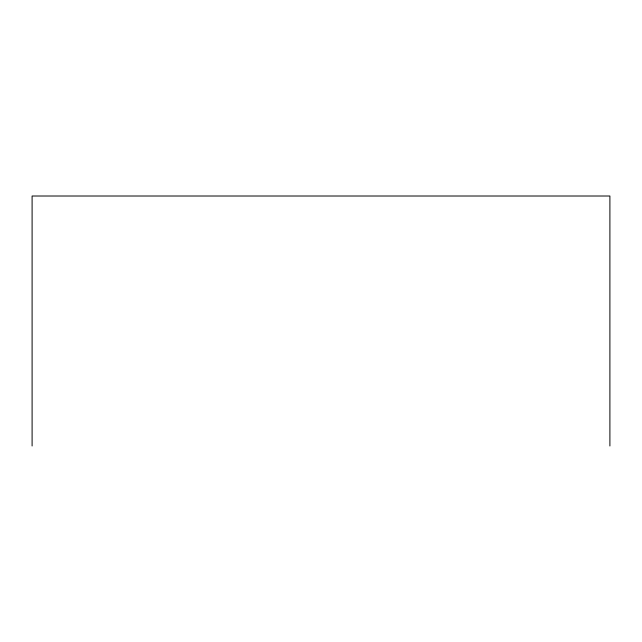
<?xml version="1.0" encoding="UTF-8"?>
<svg xmlns="http://www.w3.org/2000/svg" width="642" height="642" viewBox="0 0 642 642"><rect width="100%" height="100%" fill="white"/><g stroke="black" fill="none" stroke-linecap="round" stroke-linejoin="round"><path stroke-width="0.96" d="M609.9 445.989L609.9 196.011L32.1 196.011L32.1 445.989"/></g></svg>
